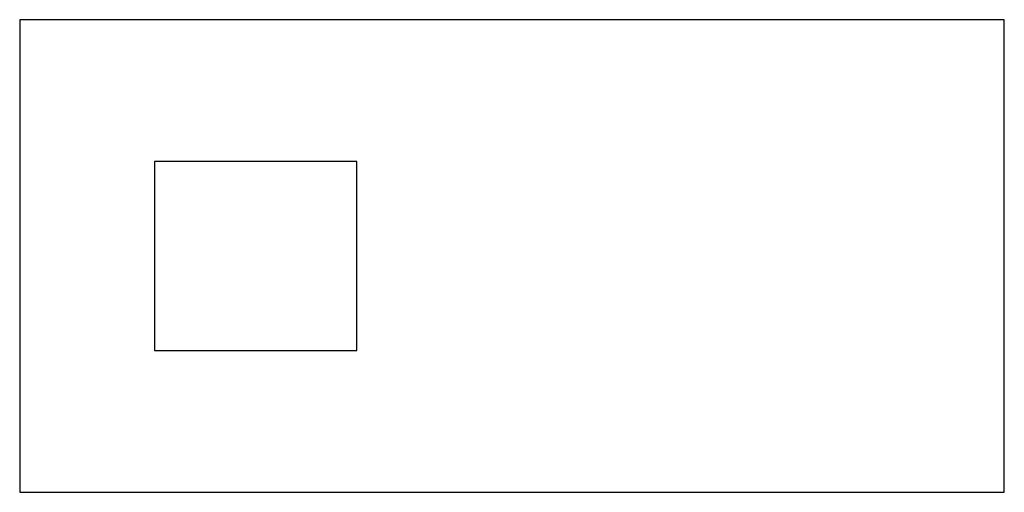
# Model space of a CAD drawing. Extents: x 0 to 730, y 0 to 350.
import ezdxf

# ---------------------------------------------------------------- set-up
doc = ezdxf.new("R2010")
doc.units = 0
doc.layers.add('INTERIOR_LOOPS', color=7, linetype='CONTINUOUS')
doc.layers.add('OUTER_LOOP', color=7, linetype='CONTINUOUS')

msp = doc.modelspace()

# ---------------------------------------------------------------- linework, layer by layer
at = {"layer": 'INTERIOR_LOOPS', "color": 3, "linetype": 'CONTINUOUS'}
for p, q in [((100, 245), (100, 105)), ((250, 245), (100, 245)), ((250, 105), (250, 245)), ((100, 105), (250, 105))]:
    msp.add_line(p, q, dxfattribs=at)
at = {"layer": 'OUTER_LOOP', "color": 3, "linetype": 'CONTINUOUS'}
for p, q in [((730, 350), (0, 350)), ((0, 350), (0, 0)), ((730, 0), (730, 350)), ((0, 0), (730, 0))]:
    msp.add_line(p, q, dxfattribs=at)

doc.saveas('drawing.dxf')
